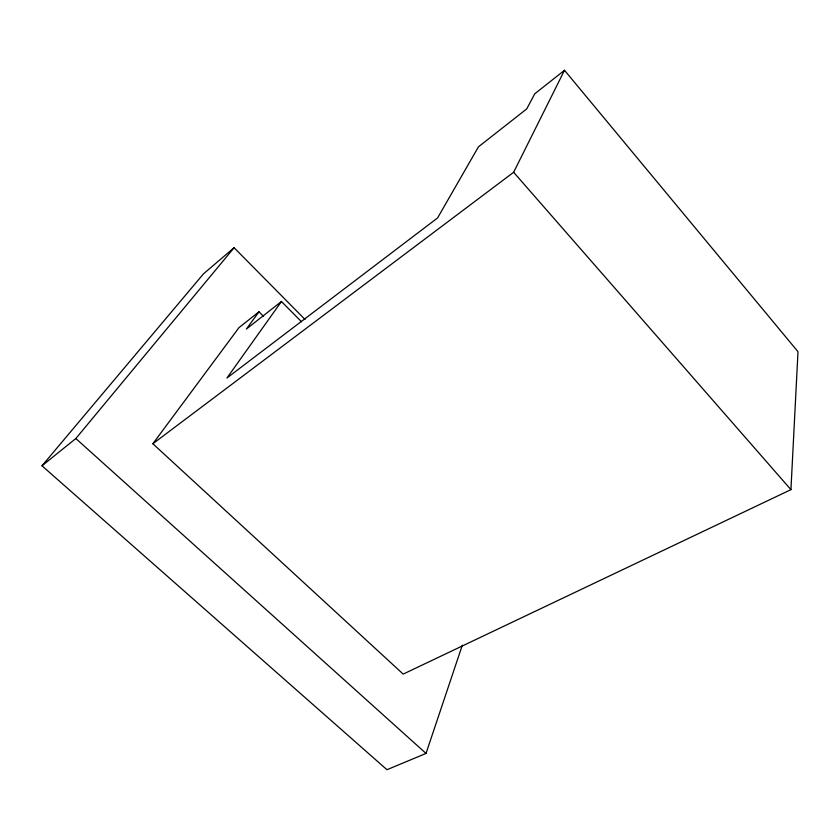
<?xml version="1.0" encoding="UTF-8"?>
<svg xmlns="http://www.w3.org/2000/svg" width="840" height="840" viewBox="0 0 840 840"><rect width="100%" height="100%" fill="white"/><g stroke="black" fill="none" stroke-linecap="round" stroke-linejoin="round"><path stroke-width="1.26" d="M263.613 316.428L258.983 311.808L239.022 327.579L152.859 443.741L403.19 674.1L790.933 489.647L798 351.708L564.501 70.287L534.744 93.817L526.743 108.906L478.464 146.811L437.577 217.948L226.926 378.031L281.442 301.507L301.497 321.752M305.036 319.473L234.097 247.727L203.49 273.83L42 465.791L386.967 769.713L426.027 753.428L462.326 645.173M152.859 443.741L513.639 172.274L564.501 70.287M258.983 311.808L246.393 329.028L281.442 301.507M42 465.791L75.842 438.522L234.097 247.727M75.842 438.522L426.027 753.428M513.639 172.274L790.933 489.647"/></g></svg>
